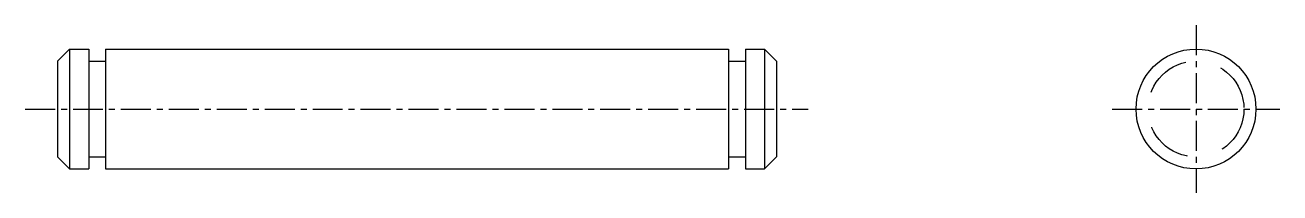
# Model space of a CAD drawing. Extents: x 54.1 to 106.5, y 75.6 to 121.9.
# Drawn here: x 54.1 to 106.5, y 114.9 to 121.9 of the extents above; entities outside this region: 2.
import ezdxf

# ---------------------------------------------------------------- set-up
doc = ezdxf.new("R2010")
doc.units = 0
doc.linetypes.add('CENTER', pattern=[2, 1.25, -0.25, 0.25, -0.25])
doc.linetypes.add('DASHED', pattern=[3.5, 2, -1.5])
doc.layers.get('0').update_dxf_attribs({"linetype": 'CONTINUOUS'})
doc.layers.add('CENTER', color=1, linetype='CENTER')

msp = doc.modelspace()

# ---------------------------------------------------------------- linework, layer by layer
at = {"color": 7, "linetype": 'CONTINUOUS'}
for p, q in [((55.486, 120.354), (55.986, 120.854)), ((55.986, 120.854), (56.786, 120.854)), ((55.986, 120.854), (55.986, 115.854)), ((56.786, 120.854), (56.786, 115.854)), ((57.486, 120.854), (83.486, 120.854)), ((57.486, 120.854), (57.486, 115.854)), ((83.486, 120.854), (83.486, 115.854)), ((84.186, 120.854), (84.186, 115.854)), ((84.186, 120.854), (84.986, 120.854)), ((84.986, 120.854), (85.486, 120.354)), ((84.986, 120.854), (84.986, 115.854)), ((55.486, 120.354), (55.486, 116.354)), ((56.786, 120.354), (57.486, 120.354)), ((83.486, 120.354), (84.186, 120.354)), ((85.486, 120.354), (85.486, 116.354)), ((55.486, 116.354), (55.986, 115.854)), ((56.786, 116.354), (57.486, 116.354)), ((83.486, 116.354), (84.186, 116.354)), ((84.986, 115.854), (85.486, 116.354)), ((55.986, 115.854), (56.786, 115.854)), ((57.486, 115.854), (83.486, 115.854)), ((84.186, 115.854), (84.986, 115.854))]:
    msp.add_line(p, q, dxfattribs=at)
for p, q in [((85.486, 119.354), (85.486, 119.355)), ((85.486, 118.354), (85.486, 118.354))]:
    msp.add_line(p, q)
msp.add_circle((102.986, 118.354), 2.5, dxfattribs=at)
at = {"color": 3, "linetype": 'DASHED'}
msp.add_circle((102.986, 118.354), 2, dxfattribs=at)
at = {"layer": 'CENTER', "color": 1, "linetype": 'CENTER'}
for p, q in [((102.986, 121.854), (102.986, 114.854)), ((54.132, 118.354), (86.811, 118.354)), ((99.486, 118.354), (106.486, 118.354))]:
    msp.add_line(p, q, dxfattribs=at)

# ---------------------------------------------------------------- texts
for s, p in [('SFRR 5-30-B2-S2', (55.063, 83.079)), ('SFRR05', (55.063, 75.579))]:
    msp.add_text(s, height=2).set_placement(p)

doc.saveas('drawing.dxf')
